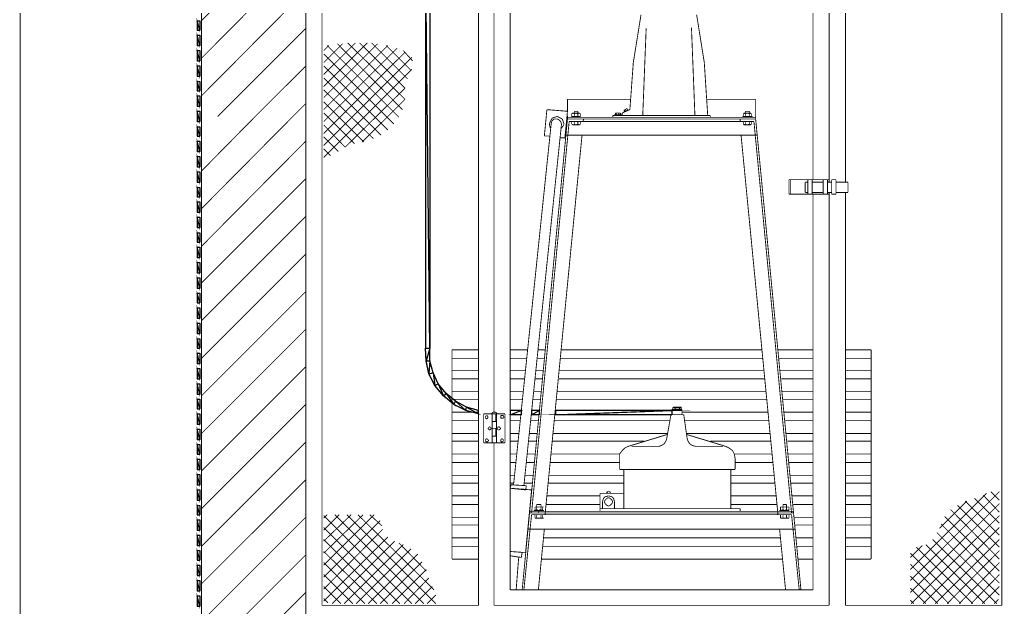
# Model space of a CAD drawing. Extents: x 0 to 210, y 0 to 297.
# Drawn here: x 55.2 to 103.93, y 163.39 to 192.53 of the extents above; entities that cross this region are included whole.
import ezdxf

# ---------------------------------------------------------------- set-up
doc = ezdxf.new("R2010")
doc.units = 0
doc.header["$MEASUREMENT"] = 0
for name, color, linetype in [('C00-00-00-BLACK', 7, 'Continuous'), ('C00-7E-FF', 150, 'Continuous'), ('C00-FF-00', 3, 'Continuous'), ('CFF-00-00', 1, 'Continuous')]:
    doc.layers.add(name, color=color, linetype=linetype)

msp = doc.modelspace()

# ---------------------------------------------------------------- linework, layer by layer
at = {"layer": 'C00-00-00-BLACK', "const_width": 0.0423}
for points in [[(69.3843, 273.783), (69.3843, 160.605)], [(64.2112, 159.586), (64.2112, 262.295)], [(70.1918, 163.486), (70.1918, 213.76)], [(77.9515, 163.486), (77.9515, 213.76)], [(96.1471, 184.47), (96.1471, 213.76)], [(103.907, 163.486), (103.907, 213.76)], [(95.3396, 184.47), (95.3396, 204.986)], [(79.5211, 164.251), (79.5211, 204.178)], [(94.5363, 184.597), (94.5363, 204.178)], [(64.2112, 192.479), (69.3843, 197.693)], [(64.2112, 190.616), (69.3843, 195.829)], [(78.7164, 173.066), (78.7164, 195.49)], [(64.2112, 188.751), (69.3843, 193.963)], [(85.6273, 190.402), (86.0104, 192.778)], [(89.148, 190.402), (88.7677, 192.778)], [(65.0159, 187.733), (69.3843, 192.098)], [(86.0958, 187.774), (86.2651, 192.098)], [(88.6837, 187.774), (88.5112, 192.14)], [(72.438, 191.378), (70.2758, 189.217)], [(71.8453, 191.378), (70.2758, 189.81)], [(72.9477, 191.336), (70.2758, 188.666)], [(71.2075, 191.336), (70.2758, 190.402)], [(73.4565, 191.251), (70.2758, 188.07)], [(70.5294, 191.251), (70.2758, 190.997)], [(73.9221, 191.124), (70.2758, 187.478)], [(70.4455, 191.251), (74.0061, 187.69)], [(70.9538, 191.336), (74.1786, 188.07)], [(71.4636, 191.378), (74.3052, 188.582)], [(72.0563, 191.378), (74.3052, 189.132)], [(72.6489, 191.378), (74.4319, 189.597)], [(73.3721, 191.251), (74.6016, 190.021)], [(74.3052, 190.913), (70.2758, 186.885)], [(70.2758, 190.828), (73.7528, 187.351)], [(74.6442, 190.658), (70.2758, 186.29)], [(74.2213, 190.997), (74.6869, 190.486)], [(66.8817, 187.733), (69.3843, 190.233)], [(70.2758, 190.233), (73.4565, 187.055)], [(74.6442, 190.063), (70.2758, 185.698)], [(85.4576, 188.07), (85.6273, 190.402)], [(89.3177, 187.774), (89.148, 190.402)], [(70.2758, 189.64), (73.1174, 186.801)], [(74.3052, 189.132), (71.337, 186.206)], [(70.2758, 189.048), (72.7371, 186.632)], [(74.3052, 188.582), (72.1829, 186.46)], [(85.5003, 188.582), (82.3627, 188.582)], [(82.3627, 187.986), (82.3627, 188.582)], [(89.2761, 188.582), (91.6947, 188.582)], [(91.6947, 187.69), (91.6947, 188.582)], [(68.749, 187.733), (69.3843, 188.367)], [(70.2758, 188.452), (72.2683, 186.46)], [(85.1613, 188.029), (85.2883, 188.113)], [(85.3309, 188.113), (85.2883, 188.113)], [(85.3309, 188.07), (85.3309, 188.113)], [(64.2112, 185.021), (66.8817, 187.733)], [(64.2112, 183.155), (68.749, 187.733)], [(70.2758, 187.903), (71.8026, 186.376)], [(82.3627, 187.606), (80.1165, 164.251)], [(81.3428, 188.07), (81.2161, 186.759)], [(82.3627, 187.986), (81.3428, 188.07)], [(81.6007, 187.647), (81.4737, 187.394)], [(81.854, 187.733), (81.6007, 187.647)], [(81.6846, 187.606), (81.6007, 187.521)], [(81.854, 187.606), (81.6846, 187.606)], [(82.1076, 187.606), (81.854, 187.733)], [(81.9383, 187.563), (81.854, 187.606)], [(82.193, 187.351), (82.1076, 187.606)], [(82.3627, 187.986), (82.2357, 186.674)], [(82.3627, 187.69), (82.3627, 187.774)], [(91.6947, 187.69), (82.3627, 187.69)], [(82.3627, 187.69), (82.3627, 187.606)], [(91.6947, 187.606), (82.3627, 187.606)], [(82.6163, 187.903), (82.5733, 187.86)], [(82.659, 187.903), (82.5733, 187.86)], [(82.5733, 187.86), (82.5733, 187.733)], [(82.5733, 187.733), (82.6163, 187.733)], [(82.5733, 187.733), (82.659, 187.733)], [(82.5733, 187.733), (82.5733, 187.69)], [(82.9991, 187.733), (82.5733, 187.733)], [(82.9578, 187.903), (82.6163, 187.903)], [(82.7003, 187.86), (82.659, 187.903)], [(82.659, 187.733), (82.7003, 187.733)], [(82.7003, 187.986), (82.7003, 187.903)], [(82.8724, 187.986), (82.7003, 187.986)], [(82.7885, 187.903), (82.7003, 187.86)], [(82.7003, 187.86), (82.7003, 187.733)], [(82.7003, 187.733), (82.7885, 187.733)], [(82.8724, 187.86), (82.7885, 187.903)], [(82.7885, 187.733), (82.8724, 187.733)], [(82.8724, 187.986), (82.8724, 187.903)], [(82.9578, 187.903), (82.8724, 187.86)], [(82.8724, 187.86), (82.8724, 187.733)], [(82.8724, 187.733), (82.9578, 187.733)], [(82.9991, 187.86), (82.9578, 187.903)], [(82.9991, 187.86), (82.9578, 187.903)], [(82.9991, 187.733), (82.9578, 187.733)], [(82.9578, 187.733), (82.9991, 187.733)], [(82.9991, 187.86), (82.9991, 187.733)], [(82.9991, 187.733), (82.9991, 187.69)], [(83.1688, 187.606), (83.1275, 187.478)], [(84.6116, 187.774), (89.4457, 187.774)], [(84.6116, 187.774), (84.6116, 187.69)], [(84.6956, 187.817), (84.6956, 187.774)], [(84.6956, 187.817), (85.0346, 187.817)], [(84.7383, 187.817), (84.7383, 187.903)], [(84.7383, 187.903), (84.781, 187.903)], [(84.781, 187.903), (84.7383, 187.903)], [(84.7383, 187.903), (84.9492, 187.903)], [(84.781, 187.817), (84.781, 187.903)], [(84.781, 187.903), (84.908, 187.903)], [(84.908, 187.903), (84.908, 187.817)], [(84.9919, 187.903), (84.908, 187.903)], [(84.9919, 187.903), (84.9492, 187.903)], [(84.9919, 187.817), (84.9919, 187.903)], [(85.0346, 187.817), (85.0346, 187.774)], [(85.0773, 187.903), (85.4576, 188.07)], [(85.0773, 187.774), (85.0773, 187.903)], [(85.2039, 187.944), (85.1613, 188.029)], [(85.2039, 187.986), (85.1613, 188.029)], [(85.1613, 188.029), (85.2039, 188.029)], [(85.2039, 188.029), (85.2039, 188.07)], [(85.2039, 187.986), (85.3309, 188.029)], [(85.2039, 188.029), (85.2039, 187.986)], [(85.2883, 188.029), (85.2883, 187.986)], [(85.2883, 187.986), (85.2883, 188.029)], [(85.3736, 188.029), (85.3309, 188.07)], [(89.4457, 187.774), (89.4457, 187.69)], [(90.9299, 187.606), (90.9299, 187.478)], [(91.525, 187.733), (91.0565, 187.733)], [(91.0565, 187.733), (91.0565, 187.69)], [(91.0992, 187.86), (91.0992, 187.903)], [(91.1408, 187.903), (91.0992, 187.86)], [(91.4396, 187.903), (91.0992, 187.903)], [(91.0992, 187.86), (91.0992, 187.733)], [(91.0992, 187.733), (91.1408, 187.733)], [(91.0992, 187.733), (91.1408, 187.733)], [(91.1835, 187.86), (91.1408, 187.903)], [(91.1408, 187.733), (91.1835, 187.733)], [(91.1835, 187.986), (91.1835, 187.903)], [(91.3956, 187.986), (91.1835, 187.986)], [(91.2675, 187.903), (91.1835, 187.86)], [(91.1835, 187.86), (91.1835, 187.733)], [(91.1835, 187.733), (91.2675, 187.733)], [(91.3956, 187.86), (91.2675, 187.903)], [(91.2675, 187.733), (91.3956, 187.733)], [(91.3956, 187.986), (91.3956, 187.903)], [(91.4396, 187.903), (91.3956, 187.86)], [(91.3956, 187.86), (91.3956, 187.733)], [(91.3956, 187.733), (91.4396, 187.733)], [(91.4823, 187.86), (91.4396, 187.903)], [(91.4823, 187.86), (91.4396, 187.903)], [(91.4823, 187.733), (91.4396, 187.733)], [(91.4396, 187.733), (91.4823, 187.733)], [(91.4823, 187.86), (91.4823, 187.733)], [(91.525, 187.733), (91.525, 187.69)], [(91.6947, 187.69), (91.6947, 187.606)], [(91.6947, 187.606), (93.9408, 164.251)], [(71.337, 186.206), (70.2758, 187.308)], [(81.558, 187.394), (79.6893, 169.463)], [(82.0663, 187.351), (80.2005, 169.42)], [(82.4466, 187.478), (80.5822, 168.063)], [(81.4737, 187.394), (81.4737, 187.308)], [(81.4737, 187.308), (81.5149, 187.14)], [(81.6007, 187.521), (81.558, 187.394)], [(82.0237, 187.478), (81.9383, 187.563)], [(82.0663, 187.351), (82.0237, 187.478)], [(82.0237, 187.097), (82.1503, 187.267)], [(82.1503, 187.267), (82.193, 187.351)], [(91.6093, 187.478), (82.4466, 187.478)], [(82.5733, 187.478), (82.9991, 187.478)], [(82.5733, 187.351), (82.5733, 187.478)], [(82.6163, 187.308), (82.5733, 187.351)], [(82.5733, 187.351), (82.659, 187.308)], [(82.6163, 187.308), (82.9578, 187.308)], [(82.659, 187.308), (82.7003, 187.351)], [(82.7003, 187.351), (82.7003, 187.478)], [(82.7003, 187.351), (82.7885, 187.308)], [(82.7885, 187.308), (82.8724, 187.351)], [(82.8724, 187.351), (82.8724, 187.478)], [(82.8724, 187.351), (82.9578, 187.308)], [(82.9991, 187.351), (82.9578, 187.308)], [(82.9578, 187.308), (82.9991, 187.351)], [(82.9991, 187.351), (82.9991, 187.478)], [(91.0992, 187.478), (91.4823, 187.478)], [(91.0992, 187.351), (91.0992, 187.478)], [(91.0992, 187.351), (91.1408, 187.308)], [(91.0992, 187.351), (91.0992, 187.308)], [(91.4396, 187.308), (91.0992, 187.308)], [(91.1408, 187.308), (91.1835, 187.351)], [(91.1835, 187.351), (91.1835, 187.478)], [(91.1835, 187.351), (91.2675, 187.308)], [(91.2675, 187.308), (91.3956, 187.351)], [(91.3956, 187.351), (91.3956, 187.478)], [(91.3956, 187.351), (91.4396, 187.308)], [(91.4396, 187.308), (91.4823, 187.351)], [(91.4823, 187.351), (91.4396, 187.308)], [(91.4823, 187.351), (91.4823, 187.478)], [(91.6093, 187.478), (93.4752, 168.063)], [(70.2758, 186.716), (70.9951, 185.994)], [(81.4737, 186.759), (81.2161, 186.759)], [(83.0848, 186.801), (81.2588, 168.063)], [(82.2357, 186.674), (81.981, 186.674)], [(91.7787, 186.801), (82.2773, 186.801)], [(90.9712, 186.801), (92.7943, 168.063)], [(64.2112, 181.289), (69.3843, 186.505)], [(70.2758, 186.121), (70.6148, 185.783)], [(64.2112, 179.468), (69.3843, 184.639)], [(95.3396, 184.597), (93.3482, 184.597)], [(93.3482, 184.597), (93.3482, 183.874)], [(93.4325, 184.597), (93.4325, 183.874)], [(94.1518, 184.47), (94.1518, 183.96)], [(94.2785, 184.47), (94.1518, 184.47)], [(94.2785, 184.597), (94.2785, 183.874)], [(94.4933, 184.597), (94.4933, 183.874)], [(95.0433, 184.47), (94.4933, 184.47)], [(95.0433, 183.874), (95.0433, 184.597)], [(95.0433, 184.597), (95.2556, 184.597)], [(95.2556, 184.597), (95.2556, 183.874)], [(95.4663, 184.47), (95.2556, 184.47)], [(95.6786, 184.597), (95.4663, 184.597)], [(95.4663, 184.597), (95.4663, 183.874)], [(95.6786, 184.597), (95.6786, 183.874)], [(96.2738, 184.47), (95.6786, 184.47)], [(96.2738, 184.47), (96.2738, 183.96)], [(95.3396, 183.874), (93.3482, 183.874)], [(94.2785, 183.96), (94.1518, 183.96)], [(95.0433, 183.96), (94.4933, 183.96)], [(94.5363, 164.251), (94.5363, 183.874)], [(95.2556, 183.874), (95.0433, 183.874)], [(95.4663, 183.96), (95.2556, 183.96)], [(95.3396, 163.486), (95.3396, 183.96)], [(95.6786, 183.874), (95.4663, 183.874)], [(96.2738, 183.96), (95.6786, 183.96)], [(96.1471, 163.486), (96.1471, 183.96)], [(64.2112, 177.602), (69.3843, 182.775)], [(64.2112, 175.736), (69.3843, 180.909)], [(64.2112, 173.871), (69.3843, 179.043)], [(64.2112, 172.005), (69.3843, 177.178)], [(77.9515, 176.16), (76.6367, 176.16)], [(76.6367, 176.16), (76.6367, 165.775)], [(80.3698, 176.16), (79.5211, 176.16)], [(81.2588, 176.16), (80.8785, 176.16)], [(92.0323, 176.16), (82.0663, 176.16)], [(94.5363, 176.16), (92.7943, 176.16)], [(97.4189, 176.16), (96.1471, 176.16)], [(97.4189, 165.775), (97.4189, 176.16)], [(64.2112, 170.141), (69.3843, 175.313)], [(64.2112, 168.278), (69.3843, 173.448)], [(78.2052, 172.982), (78.2052, 171.54)], [(78.2052, 172.982), (79.266, 172.982)], [(78.6737, 173.066), (78.5894, 172.982)], [(78.5894, 172.982), (78.8857, 172.982)], [(78.631, 172.982), (78.631, 171.54)], [(78.8003, 173.066), (78.6737, 173.066)], [(78.8857, 172.982), (78.8003, 173.066)], [(78.8003, 172.982), (78.8003, 172.601)], [(78.843, 172.982), (78.843, 171.54)], [(79.266, 172.982), (79.266, 171.54)], [(79.5211, 172.94), (79.5211, 173.152)], [(87.5372, 173.193), (88.0456, 173.193)], [(87.5372, 173.193), (87.5372, 172.94)], [(87.5372, 173.152), (88.0456, 173.152)], [(87.5372, 172.94), (87.5372, 173.152)], [(87.5799, 173.279), (87.6226, 173.32)], [(87.6639, 173.32), (87.5799, 173.279)], [(87.5799, 173.279), (87.5799, 173.193)], [(87.5799, 173.279), (88.0029, 173.279)], [(87.6226, 173.32), (88.0029, 173.32)], [(87.7066, 173.279), (87.6639, 173.32)], [(87.7919, 173.32), (87.7066, 173.279)], [(87.7066, 173.279), (87.7066, 173.193)], [(87.9189, 173.279), (87.7919, 173.32)], [(87.9602, 173.32), (87.9189, 173.279)], [(87.9189, 173.279), (87.9189, 173.193)], [(88.0029, 173.279), (87.9602, 173.32)], [(88.0029, 173.32), (88.0029, 173.279)], [(88.0029, 173.279), (88.0029, 173.193)], [(88.0456, 173.193), (88.0456, 172.94)], [(78.3745, 172.897), (78.2906, 172.855)], [(78.2906, 172.855), (78.2906, 172.813)], [(78.2906, 172.813), (78.2906, 172.77)], [(78.2906, 172.77), (78.3745, 172.727)], [(78.4172, 172.855), (78.3745, 172.897)], [(78.3745, 172.727), (78.4172, 172.77)], [(78.4172, 172.813), (78.4172, 172.855)], [(78.4172, 172.77), (78.4172, 172.813)], [(78.631, 172.601), (78.843, 172.601)], [(78.631, 172.601), (78.631, 172.26)], [(79.1393, 172.897), (79.0554, 172.897)], [(79.0554, 172.897), (79.0554, 172.813)], [(79.0554, 172.813), (79.0554, 172.77)], [(79.0554, 172.77), (79.1393, 172.77)], [(79.182, 172.897), (79.1393, 172.897)], [(79.1393, 172.77), (79.182, 172.77)], [(79.2247, 172.813), (79.182, 172.897)], [(79.182, 172.77), (79.2247, 172.813)], [(87.2836, 171.752), (87.4945, 172.94)], [(87.4945, 172.94), (88.1295, 172.94)], [(88.1295, 172.94), (88.2992, 171.752)], [(78.4599, 172.304), (78.4172, 172.26)], [(78.4172, 172.26), (78.4599, 172.218)], [(78.504, 172.347), (78.4599, 172.304)], [(78.4599, 172.218), (78.504, 172.175)], [(78.5467, 172.304), (78.504, 172.347)], [(78.504, 172.175), (78.5467, 172.218)], [(78.5894, 172.26), (78.5467, 172.304)], [(78.5467, 172.218), (78.5894, 172.26)], [(78.631, 172.26), (78.843, 172.26)], [(78.8003, 172.26), (78.8003, 171.879)], [(78.97, 172.347), (78.8857, 172.304)], [(78.8857, 172.304), (78.8857, 172.26)], [(78.8857, 172.26), (78.8857, 172.218)], [(78.8857, 172.218), (78.97, 172.175)], [(79.0127, 172.304), (78.97, 172.347)], [(78.97, 172.175), (79.0127, 172.218)], [(79.0554, 172.26), (79.0127, 172.304)], [(79.0127, 172.218), (79.0554, 172.26)], [(64.2112, 166.412), (69.3843, 171.582)], [(78.2052, 171.54), (79.266, 171.54)], [(78.3745, 171.752), (78.2906, 171.709)], [(78.2906, 171.709), (78.2906, 171.666)], [(78.2906, 171.666), (78.2906, 171.625)], [(78.2906, 171.625), (78.3745, 171.582)], [(78.4172, 171.709), (78.3745, 171.752)], [(78.3745, 171.582), (78.4172, 171.625)], [(78.4599, 171.666), (78.4172, 171.709)], [(78.4172, 171.625), (78.4599, 171.666)], [(78.631, 171.879), (78.843, 171.879)], [(78.631, 171.879), (78.631, 171.54)], [(78.7164, 163.486), (78.7164, 171.54)], [(79.0967, 171.752), (79.0554, 171.709)], [(79.0554, 171.709), (79.0554, 171.666)], [(79.0554, 171.666), (79.0554, 171.625)], [(79.0554, 171.625), (79.0967, 171.582)], [(79.182, 171.709), (79.0967, 171.752)], [(79.0967, 171.582), (79.182, 171.625)], [(79.182, 171.666), (79.182, 171.709)], [(79.182, 171.625), (79.182, 171.666)], [(85.3736, 171.37), (87.3263, 171.963)], [(87.1569, 171.498), (87.2409, 171.625)], [(87.2409, 171.625), (87.2836, 171.752)], [(88.2565, 171.963), (90.2092, 171.37)], [(88.2992, 171.752), (88.3419, 171.625)], [(88.3419, 171.625), (88.4259, 171.498)], [(85.0773, 171.159), (84.9492, 170.99)], [(85.2039, 171.286), (85.0773, 171.159)], [(85.3736, 171.37), (85.2039, 171.286)], [(85.543, 171.37), (86.899, 171.37)], [(86.899, 171.37), (87.0271, 171.413)], [(87.0271, 171.413), (87.1569, 171.498)], [(88.4259, 171.498), (88.5553, 171.413)], [(88.5553, 171.413), (88.725, 171.37)], [(88.725, 171.37), (90.0825, 171.37)], [(90.3785, 171.286), (90.2092, 171.37)], [(90.5482, 171.159), (90.3785, 171.286)], [(90.6336, 170.99), (90.5482, 171.159)], [(84.9492, 170.99), (84.9492, 170.778)], [(84.9492, 170.778), (84.9492, 170.225)], [(90.6748, 170.778), (90.6336, 170.99)], [(90.6748, 170.778), (90.6748, 170.225)], [(84.9492, 170.225), (90.6748, 170.225)], [(85.1613, 170.225), (85.1613, 168.278)], [(90.4642, 170.225), (90.4642, 168.278)], [(64.2112, 164.548), (69.3843, 169.716)], [(79.5623, 169.463), (79.5211, 169.293)], [(80.5822, 169.209), (79.5211, 169.293)], [(79.5211, 169.293), (80.2845, 169.209)], [(80.3271, 169.42), (79.5623, 169.463)], [(80.1578, 169.251), (80.2005, 169.251)], [(80.2845, 169.209), (80.3271, 169.42)], [(80.5822, 169.209), (80.2845, 166.113)], [(84.3153, 169.124), (84.3153, 169.04)], [(84.3153, 169.124), (84.3153, 169.083)], [(84.4846, 169.124), (84.3153, 169.124)], [(84.3153, 169.083), (84.3566, 169.083)], [(84.3566, 169.083), (84.3566, 169.124)], [(84.4846, 169.124), (84.4846, 169.04)], [(99.369, 164.717), (103.78, 169.124)], [(103.78, 168.701), (103.357, 169.124)], [(85.1613, 169.04), (83.9735, 169.04)], [(83.9735, 168.278), (83.9735, 169.04)], [(84.1431, 168.786), (84.1005, 168.617)], [(84.1005, 168.617), (84.1005, 168.278)], [(84.2299, 168.87), (84.1431, 168.786)], [(84.2299, 168.701), (84.1858, 168.617)], [(84.1858, 168.617), (84.2299, 168.531)], [(84.3993, 168.913), (84.2299, 168.87)], [(84.3153, 168.786), (84.2299, 168.701)], [(84.3993, 168.827), (84.3153, 168.786)], [(84.569, 168.87), (84.3993, 168.913)], [(84.4846, 168.786), (84.3993, 168.827)], [(84.569, 168.701), (84.4846, 168.786)], [(84.6529, 168.786), (84.569, 168.87)], [(84.6116, 168.617), (84.569, 168.701)], [(84.569, 168.531), (84.6116, 168.617)], [(84.6956, 168.617), (84.6529, 168.786)], [(84.6956, 168.617), (84.6956, 168.278)], [(99.369, 165.267), (103.145, 169.04)], [(100.812, 167.301), (102.169, 168.658)], [(103.78, 166.963), (102.084, 168.658)], [(103.78, 167.556), (102.549, 168.786)], [(103.78, 168.106), (102.975, 168.954)], [(80.4968, 168.063), (80.4968, 168.148)], [(81.3015, 168.148), (80.4968, 168.148)], [(80.7089, 168.191), (80.7089, 168.148)], [(81.1749, 168.191), (80.7089, 168.191)], [(80.7501, 168.362), (80.7932, 168.362)], [(80.7932, 168.362), (80.7501, 168.362)], [(80.7501, 168.362), (80.7501, 168.235)], [(81.1318, 168.362), (80.7501, 168.362)], [(80.7501, 168.191), (80.7501, 168.235)], [(80.7501, 168.235), (80.7932, 168.191)], [(80.8359, 168.362), (80.7932, 168.362)], [(80.7932, 168.191), (80.8359, 168.235)], [(80.8359, 168.362), (80.8359, 168.49)], [(80.8359, 168.49), (81.0465, 168.49)], [(80.9198, 168.362), (80.8359, 168.362)], [(80.8359, 168.362), (80.8359, 168.235)], [(80.8359, 168.235), (80.9198, 168.191)], [(81.0465, 168.362), (80.9198, 168.362)], [(80.9198, 168.191), (81.0465, 168.235)], [(80.9198, 168.063), (80.9198, 168.148)], [(81.0465, 168.49), (81.0465, 168.362)], [(81.0891, 168.362), (81.0465, 168.362)], [(81.0465, 168.362), (81.0465, 168.235)], [(81.0465, 168.235), (81.0891, 168.191)], [(81.1318, 168.362), (81.0891, 168.362)], [(81.0891, 168.191), (81.1318, 168.235)], [(81.1318, 168.362), (81.1749, 168.362)], [(81.1318, 168.362), (81.1318, 168.235)], [(81.1318, 168.235), (81.1318, 168.191)], [(81.1749, 168.191), (81.1749, 168.148)], [(92.7943, 168.148), (81.3015, 168.148)], [(83.9735, 168.278), (83.9735, 168.148)], [(83.9735, 168.278), (90.9299, 168.278)], [(84.2299, 168.531), (84.3153, 168.447)], [(84.3153, 168.447), (84.3993, 168.404)], [(84.3993, 168.404), (84.4846, 168.447)], [(84.4846, 168.447), (84.569, 168.531)], [(90.9299, 168.278), (90.9299, 168.148)], [(93.5591, 168.148), (92.7943, 168.148)], [(92.8825, 168.191), (92.8825, 168.148)], [(93.3482, 168.191), (92.8825, 168.191)], [(92.9238, 168.362), (92.9238, 168.235)], [(92.9665, 168.362), (92.9238, 168.362)], [(92.9238, 168.362), (92.9665, 168.362)], [(92.9238, 168.235), (92.9665, 168.191)], [(92.9665, 168.191), (92.9238, 168.235)], [(93.3055, 168.362), (92.9665, 168.362)], [(93.0508, 168.362), (92.9665, 168.362)], [(92.9665, 168.191), (93.0508, 168.235)], [(93.2201, 168.49), (93.0508, 168.49)], [(93.0508, 168.49), (93.0508, 168.362)], [(93.0508, 168.362), (93.0508, 168.235)], [(93.1362, 168.362), (93.0508, 168.362)], [(93.0508, 168.235), (93.1362, 168.191)], [(93.2201, 168.362), (93.1362, 168.362)], [(93.1362, 168.191), (93.2201, 168.235)], [(93.2201, 168.49), (93.2201, 168.362)], [(93.2201, 168.362), (93.2201, 168.235)], [(93.2628, 168.362), (93.2201, 168.362)], [(93.2201, 168.235), (93.2628, 168.191)], [(93.3482, 168.362), (93.2628, 168.362)], [(93.2628, 168.191), (93.3482, 168.235)], [(93.3482, 168.362), (93.3055, 168.362)], [(93.3482, 168.235), (93.3055, 168.191)], [(93.3482, 168.362), (93.3482, 168.235)], [(93.3482, 168.191), (93.3482, 168.148)], [(93.5591, 168.063), (93.5591, 168.148)], [(99.369, 164.122), (103.78, 168.531)], [(103.78, 165.775), (101.362, 168.235)], [(103.78, 166.371), (101.703, 168.447)], [(64.2112, 162.682), (69.3843, 167.852)], [(70.2758, 165.479), (72.7784, 167.979)], [(70.2758, 167.217), (71.0378, 167.979)], [(70.2758, 166.667), (71.6333, 167.979)], [(70.2758, 166.072), (72.2256, 167.979)], [(70.2758, 167.809), (70.4455, 167.979)], [(70.2758, 167.936), (74.6442, 163.57)], [(70.2758, 164.885), (73.0747, 167.682)], [(70.8258, 167.979), (75.2369, 163.57)], [(71.4209, 167.979), (75.8321, 163.57)], [(71.9723, 167.979), (75.7481, 164.251)], [(72.5646, 167.979), (73.1601, 167.429)], [(80.5822, 167.979), (80.2005, 164.251)], [(81.2588, 168.063), (80.4968, 168.063)], [(93.4752, 167.979), (80.5822, 167.979)], [(80.7501, 167.809), (80.7501, 167.979)], [(80.7501, 167.979), (81.1318, 167.979)], [(80.7501, 167.809), (81.1318, 167.809)], [(80.7501, 167.809), (80.7932, 167.809)], [(80.7501, 167.809), (80.7932, 167.809)], [(80.7932, 167.809), (80.8359, 167.809)], [(80.8359, 167.809), (80.8359, 167.979)], [(80.8359, 167.809), (80.9198, 167.809)], [(80.9198, 167.809), (81.0465, 167.809)], [(81.0465, 167.809), (81.0465, 167.979)], [(81.0465, 167.809), (81.0891, 167.809)], [(81.0891, 167.809), (81.1318, 167.809)], [(81.1318, 167.809), (81.1318, 167.979)], [(81.1318, 167.809), (81.1749, 167.809)], [(92.7943, 168.063), (81.2588, 168.063)], [(81.2588, 168.063), (81.2588, 167.979)], [(92.7943, 168.063), (92.7943, 167.979)], [(93.5591, 168.063), (92.7943, 168.063)], [(92.9238, 167.809), (92.9238, 167.979)], [(92.9238, 167.979), (93.3482, 167.979)], [(92.9238, 167.809), (92.9665, 167.809)], [(92.9238, 167.809), (92.9665, 167.809)], [(92.9665, 167.809), (93.3055, 167.809)], [(92.9665, 167.809), (93.0508, 167.809)], [(93.0508, 167.809), (93.0508, 167.979)], [(93.0508, 167.809), (93.1362, 167.809)], [(93.1362, 167.809), (93.2201, 167.809)], [(93.2201, 167.809), (93.2201, 167.979)], [(93.2201, 167.809), (93.2628, 167.809)], [(93.2628, 167.809), (93.3482, 167.809)], [(93.3482, 167.809), (93.3055, 167.809)], [(93.3482, 167.809), (93.3482, 167.979)], [(93.4752, 167.979), (93.8555, 164.251)], [(99.4117, 163.57), (103.78, 167.936)], [(103.78, 165.183), (101.065, 167.895)], [(70.2758, 167.343), (74.0488, 163.57)], [(70.2758, 164.292), (73.2028, 167.259)], [(93.6445, 167.259), (80.4125, 167.259)], [(81.2161, 167.259), (80.9198, 164.251)], [(92.8825, 167.259), (93.1788, 164.251)], [(100.004, 163.57), (103.78, 167.343)], [(103.78, 164.589), (100.896, 167.513)], [(70.2758, 163.697), (73.4565, 166.878)], [(70.2758, 166.751), (73.4565, 163.57)], [(70.6988, 163.57), (73.7955, 166.667)], [(103.653, 163.57), (100.473, 166.751)], [(100.6, 163.57), (103.78, 166.751)], [(103.78, 163.993), (100.685, 167.09)], [(70.2758, 166.156), (72.9065, 163.57)], [(71.2943, 163.57), (74.2213, 166.497)], [(71.8866, 163.57), (74.6016, 166.285)], [(74.0061, 166.581), (75.3636, 165.183)], [(80.1165, 166.113), (79.5211, 166.156)], [(99.369, 165.859), (99.9628, 166.455)], [(102.465, 163.57), (99.6654, 166.371)], [(103.061, 163.57), (100.134, 166.497)], [(101.192, 163.57), (103.78, 166.201)], [(64.2112, 160.817), (69.3843, 165.986)], [(72.4793, 163.57), (74.9406, 166.029)], [(77.9515, 165.775), (76.6367, 165.775)], [(79.5211, 165.943), (80.0735, 165.859)], [(79.9469, 165.902), (79.8174, 164.251)], [(80.0735, 165.859), (80.1165, 166.113)], [(80.2845, 166.113), (80.1165, 166.113)], [(93.0092, 165.775), (81.0465, 165.775)], [(94.5363, 165.775), (93.8128, 165.775)], [(97.4189, 165.775), (96.1471, 165.775)], [(101.873, 163.57), (99.369, 166.072)], [(70.2758, 165.606), (72.3113, 163.57)], [(73.0747, 163.57), (75.1526, 165.647)], [(73.6685, 163.57), (75.3636, 165.267)], [(101.278, 163.57), (99.369, 165.52)], [(101.787, 163.57), (103.78, 165.606)], [(70.2758, 165.013), (71.7187, 163.57)], [(74.264, 163.57), (75.4902, 164.844)], [(100.726, 163.57), (99.369, 164.928)], [(102.38, 163.57), (103.78, 165.013)], [(70.2758, 164.421), (71.1232, 163.57)], [(74.8136, 163.57), (75.6627, 164.421)], [(94.5363, 164.251), (79.5211, 164.251)], [(100.134, 163.57), (99.369, 164.335)], [(102.931, 163.57), (103.78, 164.421)], [(65.8647, 160.605), (69.3843, 164.122)], [(70.2758, 163.825), (70.4882, 163.613)], [(75.4063, 163.57), (75.8321, 163.993)], [(99.5384, 163.57), (99.369, 163.74)], [(103.527, 163.57), (103.737, 163.783)], [(77.9515, 163.486), (70.1918, 163.486)], [(95.3396, 163.486), (78.7164, 163.486)], [(103.907, 163.486), (96.1471, 163.486)]]:
    msp.add_lwpolyline(points, dxfattribs=at)
at = {"layer": 'C00-7E-FF', "const_width": 0.0423}
msp.add_lwpolyline([(55.2178, 161.113), (55.2178, 205.748)], dxfattribs=at)
at = {"layer": 'C00-FF-00', "const_width": 0.0423}
for points in [[(64.1244, 192.013), (63.9974, 192.479), (64.1244, 192.479), (64.1244, 192.013)], [(63.9974, 192.013), (64.1244, 192.013), (63.9974, 192.479), (63.9974, 192.013)], [(64.1244, 191.251), (63.9974, 191.759), (64.1244, 191.759), (64.1244, 191.251)], [(63.9974, 191.251), (64.1244, 191.251), (63.9974, 191.759), (63.9974, 191.251)], [(63.9974, 190.486), (64.1244, 190.486), (63.9974, 190.995), (63.9974, 190.486)], [(64.1244, 190.486), (63.9974, 190.995), (64.1244, 190.995), (64.1244, 190.486)], [(64.1244, 189.724), (63.9974, 190.233), (64.1244, 190.233), (64.1244, 189.724)], [(63.9974, 189.724), (64.1244, 189.724), (63.9974, 190.233), (63.9974, 189.724)], [(63.9974, 189.005), (64.1244, 189.005), (63.9974, 189.471), (63.9974, 189.005)], [(64.1244, 189.005), (63.9974, 189.471), (64.1244, 189.471), (64.1244, 189.005)], [(64.1244, 188.24), (63.9974, 188.748), (64.1244, 188.748), (64.1244, 188.24)], [(63.9974, 188.24), (64.1244, 188.24), (63.9974, 188.748), (63.9974, 188.24)], [(63.9974, 187.478), (64.1244, 187.478), (63.9974, 187.986), (63.9974, 187.478)], [(64.1244, 187.478), (63.9974, 187.986), (64.1244, 187.986), (64.1244, 187.478)], [(64.1244, 186.759), (63.9974, 187.224), (64.1244, 187.224), (64.1244, 186.759)], [(63.9974, 186.759), (64.1244, 186.759), (63.9974, 187.224), (63.9974, 186.759)], [(63.9974, 185.994), (64.1244, 185.994), (63.9974, 186.502), (63.9974, 185.994)], [(64.1244, 185.994), (63.9974, 186.502), (64.1244, 186.502), (64.1244, 185.994)], [(64.1244, 185.232), (63.9974, 185.74), (64.1244, 185.74), (64.1244, 185.232)], [(63.9974, 185.232), (64.1244, 185.232), (63.9974, 185.74), (63.9974, 185.232)], [(64.1244, 184.47), (63.9974, 184.978), (64.1244, 184.978), (64.1244, 184.47)], [(63.9974, 184.47), (64.1244, 184.47), (63.9974, 184.978), (63.9974, 184.47)], [(64.1244, 183.747), (63.9974, 184.213), (64.1244, 184.213), (64.1244, 183.747)], [(63.9974, 183.747), (64.1244, 183.747), (63.9974, 184.213), (63.9974, 183.747)], [(64.1244, 182.985), (63.9974, 183.494), (64.1244, 183.494), (64.1244, 182.985)], [(63.9974, 182.985), (64.1244, 182.985), (63.9974, 183.494), (63.9974, 182.985)], [(64.1244, 182.221), (63.9974, 182.729), (64.1244, 182.729), (64.1244, 182.221)], [(63.9974, 182.221), (64.1244, 182.221), (63.9974, 182.729), (63.9974, 182.221)], [(64.1244, 181.501), (63.9974, 181.967), (64.1244, 181.967), (64.1244, 181.501)], [(63.9974, 181.501), (64.1244, 181.501), (63.9974, 181.967), (63.9974, 181.501)], [(63.9974, 180.739), (64.1244, 180.739), (63.9974, 181.248), (63.9974, 180.739)], [(64.1244, 180.739), (63.9974, 181.248), (64.1244, 181.248), (64.1244, 180.739)], [(64.1244, 179.975), (63.9974, 180.483), (64.1244, 180.483), (64.1244, 179.975)], [(63.9974, 179.975), (64.1244, 179.975), (63.9974, 180.483), (63.9974, 179.975)], [(63.9974, 179.213), (64.1244, 179.213), (63.9974, 179.721), (63.9974, 179.213)], [(64.1244, 179.213), (63.9974, 179.721), (64.1244, 179.721), (64.1244, 179.213)], [(64.1244, 178.493), (63.9974, 178.959), (64.1244, 178.959), (64.1244, 178.493)], [(63.9974, 178.493), (64.1244, 178.493), (63.9974, 178.959), (63.9974, 178.493)], [(63.9974, 177.728), (64.1244, 177.728), (63.9974, 178.237), (63.9974, 177.728)], [(64.1244, 177.728), (63.9974, 178.237), (64.1244, 178.237), (64.1244, 177.728)], [(64.1244, 176.966), (63.9974, 177.475), (64.1244, 177.475), (64.1244, 176.966)], [(63.9974, 176.966), (64.1244, 176.966), (63.9974, 177.475), (63.9974, 176.966)], [(64.1244, 176.244), (63.9974, 176.71), (64.1244, 176.71), (64.1244, 176.244)], [(63.9974, 176.244), (64.1244, 176.244), (63.9974, 176.71), (63.9974, 176.244)], [(64.1244, 175.482), (63.9974, 175.991), (64.1244, 175.991), (64.1244, 175.482)], [(63.9974, 175.482), (64.1244, 175.482), (63.9974, 175.991), (63.9974, 175.482)], [(64.1244, 174.72), (63.9974, 175.229), (64.1244, 175.229), (64.1244, 174.72)], [(63.9974, 174.72), (64.1244, 174.72), (63.9974, 175.229), (63.9974, 174.72)], [(64.1244, 173.955), (63.9974, 174.464), (64.1244, 174.464), (64.1244, 173.955)], [(63.9974, 173.955), (64.1244, 173.955), (63.9974, 174.464), (63.9974, 173.955)], [(64.1244, 173.236), (63.9974, 173.702), (64.1244, 173.702), (64.1244, 173.236)], [(63.9974, 173.236), (64.1244, 173.236), (63.9974, 173.702), (63.9974, 173.236)], [(64.1244, 172.474), (63.9974, 172.982), (64.1244, 172.982), (64.1244, 172.474)], [(63.9974, 172.474), (64.1244, 172.474), (63.9974, 172.982), (63.9974, 172.474)], [(64.1244, 171.709), (63.9974, 172.218), (64.1244, 172.218), (64.1244, 171.709)], [(63.9974, 171.709), (64.1244, 171.709), (63.9974, 172.218), (63.9974, 171.709)], [(63.9974, 170.99), (64.1244, 170.99), (63.9974, 171.456), (63.9974, 170.99)], [(64.1244, 170.99), (63.9974, 171.456), (64.1244, 171.456), (64.1244, 170.99)], [(64.1244, 170.225), (63.9974, 170.734), (64.1244, 170.734), (64.1244, 170.225)], [(63.9974, 170.225), (64.1244, 170.225), (63.9974, 170.734), (63.9974, 170.225)], [(63.9974, 169.463), (64.1244, 169.463), (63.9974, 169.972), (63.9974, 169.463)], [(64.1244, 169.463), (63.9974, 169.972), (64.1244, 169.972), (64.1244, 169.463)], [(64.1244, 168.701), (63.9974, 169.209), (64.1244, 169.209), (64.1244, 168.701)], [(63.9974, 168.701), (64.1244, 168.701), (63.9974, 169.209), (63.9974, 168.701)], [(64.1244, 167.979), (63.9974, 168.444), (64.1244, 168.444), (64.1244, 167.979)], [(63.9974, 167.979), (64.1244, 167.979), (63.9974, 168.444), (63.9974, 167.979)], [(64.1244, 167.217), (63.9974, 167.725), (64.1244, 167.725), (64.1244, 167.217)], [(63.9974, 167.217), (64.1244, 167.217), (63.9974, 167.725), (63.9974, 167.217)], [(64.1244, 166.455), (63.9974, 166.963), (64.1244, 166.963), (64.1244, 166.455)], [(63.9974, 166.455), (64.1244, 166.455), (63.9974, 166.963), (63.9974, 166.455)], [(64.1244, 165.733), (63.9974, 166.198), (64.1244, 166.198), (64.1244, 165.733)], [(63.9974, 165.733), (64.1244, 165.733), (63.9974, 166.198), (63.9974, 165.733)], [(64.1244, 164.971), (63.9974, 165.479), (64.1244, 165.479), (64.1244, 164.971)], [(63.9974, 164.971), (64.1244, 164.971), (63.9974, 165.479), (63.9974, 164.971)], [(64.1244, 164.209), (63.9974, 164.717), (64.1244, 164.717), (64.1244, 164.209)], [(63.9974, 164.209), (64.1244, 164.209), (63.9974, 164.717), (63.9974, 164.209)], [(64.1244, 163.444), (63.9974, 163.952), (64.1244, 163.952), (64.1244, 163.444)], [(63.9974, 163.444), (64.1244, 163.444), (63.9974, 163.952), (63.9974, 163.444)]]:
    msp.add_lwpolyline(points, close=True, dxfattribs=at)
at = {"layer": 'C00-FF-00'}
for points in [[(63.9974, 192.013), (64.1244, 192.013), (63.9974, 192.479), (63.9974, 192.013)], [(64.1244, 192.013), (63.9974, 192.479), (64.1244, 192.479), (64.1244, 192.013)], [(63.9974, 191.251), (64.1244, 191.251), (63.9974, 191.759), (63.9974, 191.251)], [(64.1244, 191.251), (63.9974, 191.759), (64.1244, 191.759), (64.1244, 191.251)], [(63.9974, 190.486), (64.1244, 190.486), (63.9974, 190.995), (63.9974, 190.486)], [(64.1244, 190.486), (63.9974, 190.995), (64.1244, 190.995), (64.1244, 190.486)], [(63.9974, 189.724), (64.1244, 189.724), (63.9974, 190.233), (63.9974, 189.724)], [(64.1244, 189.724), (63.9974, 190.233), (64.1244, 190.233), (64.1244, 189.724)], [(63.9974, 189.005), (64.1244, 189.005), (63.9974, 189.471), (63.9974, 189.005)], [(64.1244, 189.005), (63.9974, 189.471), (64.1244, 189.471), (64.1244, 189.005)], [(63.9974, 188.24), (64.1244, 188.24), (63.9974, 188.748), (63.9974, 188.24)], [(64.1244, 188.24), (63.9974, 188.748), (64.1244, 188.748), (64.1244, 188.24)], [(63.9974, 187.478), (64.1244, 187.478), (63.9974, 187.986), (63.9974, 187.478)], [(64.1244, 187.478), (63.9974, 187.986), (64.1244, 187.986), (64.1244, 187.478)], [(63.9974, 186.759), (64.1244, 186.759), (63.9974, 187.224), (63.9974, 186.759)], [(64.1244, 186.759), (63.9974, 187.224), (64.1244, 187.224), (64.1244, 186.759)], [(63.9974, 185.994), (64.1244, 185.994), (63.9974, 186.502), (63.9974, 185.994)], [(64.1244, 185.994), (63.9974, 186.502), (64.1244, 186.502), (64.1244, 185.994)], [(63.9974, 185.232), (64.1244, 185.232), (63.9974, 185.74), (63.9974, 185.232)], [(64.1244, 185.232), (63.9974, 185.74), (64.1244, 185.74), (64.1244, 185.232)], [(63.9974, 184.47), (64.1244, 184.47), (63.9974, 184.978), (63.9974, 184.47)], [(64.1244, 184.47), (63.9974, 184.978), (64.1244, 184.978), (64.1244, 184.47)], [(63.9974, 183.747), (64.1244, 183.747), (63.9974, 184.213), (63.9974, 183.747)], [(64.1244, 183.747), (63.9974, 184.213), (64.1244, 184.213), (64.1244, 183.747)], [(63.9974, 182.985), (64.1244, 182.985), (63.9974, 183.494), (63.9974, 182.985)], [(64.1244, 182.985), (63.9974, 183.494), (64.1244, 183.494), (64.1244, 182.985)], [(63.9974, 182.221), (64.1244, 182.221), (63.9974, 182.729), (63.9974, 182.221)], [(64.1244, 182.221), (63.9974, 182.729), (64.1244, 182.729), (64.1244, 182.221)], [(63.9974, 181.501), (64.1244, 181.501), (63.9974, 181.967), (63.9974, 181.501)], [(64.1244, 181.501), (63.9974, 181.967), (64.1244, 181.967), (64.1244, 181.501)], [(63.9974, 180.739), (64.1244, 180.739), (63.9974, 181.248), (63.9974, 180.739)], [(64.1244, 180.739), (63.9974, 181.248), (64.1244, 181.248), (64.1244, 180.739)], [(63.9974, 179.975), (64.1244, 179.975), (63.9974, 180.483), (63.9974, 179.975)], [(64.1244, 179.975), (63.9974, 180.483), (64.1244, 180.483), (64.1244, 179.975)], [(63.9974, 179.213), (64.1244, 179.213), (63.9974, 179.721), (63.9974, 179.213)], [(64.1244, 179.213), (63.9974, 179.721), (64.1244, 179.721), (64.1244, 179.213)], [(63.9974, 178.493), (64.1244, 178.493), (63.9974, 178.959), (63.9974, 178.493)], [(64.1244, 178.493), (63.9974, 178.959), (64.1244, 178.959), (64.1244, 178.493)], [(63.9974, 177.728), (64.1244, 177.728), (63.9974, 178.237), (63.9974, 177.728)], [(64.1244, 177.728), (63.9974, 178.237), (64.1244, 178.237), (64.1244, 177.728)], [(63.9974, 176.966), (64.1244, 176.966), (63.9974, 177.475), (63.9974, 176.966)], [(64.1244, 176.966), (63.9974, 177.475), (64.1244, 177.475), (64.1244, 176.966)], [(63.9974, 176.244), (64.1244, 176.244), (63.9974, 176.71), (63.9974, 176.244)], [(64.1244, 176.244), (63.9974, 176.71), (64.1244, 176.71), (64.1244, 176.244)], [(63.9974, 175.482), (64.1244, 175.482), (63.9974, 175.991), (63.9974, 175.482)], [(64.1244, 175.482), (63.9974, 175.991), (64.1244, 175.991), (64.1244, 175.482)], [(63.9974, 174.72), (64.1244, 174.72), (63.9974, 175.229), (63.9974, 174.72)], [(64.1244, 174.72), (63.9974, 175.229), (64.1244, 175.229), (64.1244, 174.72)], [(63.9974, 173.955), (64.1244, 173.955), (63.9974, 174.464), (63.9974, 173.955)], [(64.1244, 173.955), (63.9974, 174.464), (64.1244, 174.464), (64.1244, 173.955)], [(63.9974, 173.236), (64.1244, 173.236), (63.9974, 173.702), (63.9974, 173.236)], [(64.1244, 173.236), (63.9974, 173.702), (64.1244, 173.702), (64.1244, 173.236)], [(63.9974, 172.474), (64.1244, 172.474), (63.9974, 172.982), (63.9974, 172.474)], [(64.1244, 172.474), (63.9974, 172.982), (64.1244, 172.982), (64.1244, 172.474)], [(63.9974, 171.709), (64.1244, 171.709), (63.9974, 172.218), (63.9974, 171.709)], [(64.1244, 171.709), (63.9974, 172.218), (64.1244, 172.218), (64.1244, 171.709)], [(63.9974, 170.99), (64.1244, 170.99), (63.9974, 171.456), (63.9974, 170.99)], [(64.1244, 170.99), (63.9974, 171.456), (64.1244, 171.456), (64.1244, 170.99)], [(63.9974, 170.225), (64.1244, 170.225), (63.9974, 170.734), (63.9974, 170.225)], [(64.1244, 170.225), (63.9974, 170.734), (64.1244, 170.734), (64.1244, 170.225)], [(63.9974, 169.463), (64.1244, 169.463), (63.9974, 169.972), (63.9974, 169.463)], [(64.1244, 169.463), (63.9974, 169.972), (64.1244, 169.972), (64.1244, 169.463)], [(63.9974, 168.701), (64.1244, 168.701), (63.9974, 169.209), (63.9974, 168.701)], [(64.1244, 168.701), (63.9974, 169.209), (64.1244, 169.209), (64.1244, 168.701)], [(63.9974, 167.979), (64.1244, 167.979), (63.9974, 168.444), (63.9974, 167.979)], [(64.1244, 167.979), (63.9974, 168.444), (64.1244, 168.444), (64.1244, 167.979)], [(63.9974, 167.217), (64.1244, 167.217), (63.9974, 167.725), (63.9974, 167.217)], [(64.1244, 167.217), (63.9974, 167.725), (64.1244, 167.725), (64.1244, 167.217)], [(63.9974, 166.455), (64.1244, 166.455), (63.9974, 166.963), (63.9974, 166.455)], [(64.1244, 166.455), (63.9974, 166.963), (64.1244, 166.963), (64.1244, 166.455)], [(63.9974, 165.733), (64.1244, 165.733), (63.9974, 166.198), (63.9974, 165.733)], [(64.1244, 165.733), (63.9974, 166.198), (64.1244, 166.198), (64.1244, 165.733)], [(63.9974, 164.971), (64.1244, 164.971), (63.9974, 165.479), (63.9974, 164.971)], [(64.1244, 164.971), (63.9974, 165.479), (64.1244, 165.479), (64.1244, 164.971)], [(63.9974, 164.209), (64.1244, 164.209), (63.9974, 164.717), (63.9974, 164.209)], [(64.1244, 164.209), (63.9974, 164.717), (64.1244, 164.717), (64.1244, 164.209)], [(63.9974, 163.444), (64.1244, 163.444), (63.9974, 163.952), (63.9974, 163.444)], [(64.1244, 163.444), (63.9974, 163.952), (64.1244, 163.952), (64.1244, 163.444)]]:
    msp.add_lwpolyline(points, close=True, dxfattribs=at)
at = {"layer": 'C00-FF-00', "const_width": 0.0423}
for points in [[(77.9515, 175.736), (76.6367, 175.736)], [(80.3271, 175.736), (79.5211, 175.736)], [(81.2161, 175.736), (80.8359, 175.736)], [(92.0323, 175.736), (82.0237, 175.736)], [(94.5363, 175.736), (92.837, 175.736)], [(97.4189, 175.736), (96.1471, 175.736)], [(77.9515, 175.143), (76.6367, 175.143)], [(80.2845, 175.143), (79.5211, 175.143)], [(81.1749, 175.143), (80.7932, 175.143)], [(92.1177, 175.143), (81.9383, 175.143)], [(94.5363, 175.143), (92.9238, 175.143)], [(97.4189, 175.143), (96.1471, 175.143)], [(77.9515, 174.72), (76.6367, 174.72)], [(80.2432, 174.72), (79.5211, 174.72)], [(81.1318, 174.72), (80.7501, 174.72)], [(92.159, 174.72), (81.9383, 174.72)], [(94.5363, 174.72), (92.9665, 174.72)], [(97.4189, 174.72), (96.1471, 174.72)], [(77.9515, 174.082), (76.6367, 174.082)], [(80.1578, 174.082), (79.5211, 174.082)], [(81.0465, 174.082), (80.6662, 174.082)], [(92.2017, 174.082), (81.854, 174.082)], [(94.5363, 174.082), (93.0092, 174.082)], [(97.4189, 174.082), (96.1471, 174.082)], [(77.9515, 173.702), (76.6367, 173.702)], [(80.1165, 173.702), (79.5211, 173.702)], [(81.0052, 173.702), (80.6235, 173.702)], [(92.2443, 173.702), (81.8113, 173.702)], [(94.5363, 173.702), (93.0508, 173.702)], [(97.4189, 173.702), (96.1471, 173.702)], [(77.9515, 173.066), (76.6367, 173.066)], [(92.3286, 173.066), (88.0456, 173.066)], [(94.5363, 173.066), (93.0935, 173.066)], [(97.4189, 173.066), (96.1471, 173.066)], [(77.9515, 172.643), (76.6367, 172.643)], [(80.0308, 172.643), (79.5211, 172.643)], [(80.9198, 172.643), (80.5395, 172.643)], [(87.4529, 172.643), (81.7273, 172.643)], [(92.3713, 172.643), (88.1726, 172.643)], [(94.5363, 172.643), (93.1362, 172.643)], [(97.4189, 172.643), (96.1471, 172.643)], [(77.9515, 172.005), (76.6367, 172.005)], [(79.9469, 172.005), (79.5211, 172.005)], [(80.8785, 172.005), (80.4541, 172.005)], [(87.3263, 172.005), (81.6419, 172.005)], [(92.414, 172.005), (88.2565, 172.005)], [(94.5363, 172.005), (93.2201, 172.005)], [(97.4189, 172.005), (96.1471, 172.005)], [(77.9515, 171.625), (76.6367, 171.625)], [(79.9013, 171.625), (79.5211, 171.625)], [(80.8359, 171.625), (80.4125, 171.625)], [(86.1797, 171.625), (81.6007, 171.625)], [(92.4553, 171.625), (89.4457, 171.625)], [(94.5363, 171.625), (93.2628, 171.625)], [(97.4189, 171.625), (96.1471, 171.625)], [(76.6367, 170.99), (77.9515, 170.99)], [(77.9515, 170.567), (76.6367, 170.567)], [(79.5211, 170.99), (79.8174, 170.99)], [(79.7747, 170.567), (79.5211, 170.567)], [(80.7089, 170.567), (80.3271, 170.567)], [(80.3698, 170.99), (80.7501, 170.99)], [(84.9492, 170.567), (81.5149, 170.567)], [(81.558, 170.99), (84.9492, 170.99)], [(90.6336, 170.99), (92.498, 170.99)], [(92.5407, 170.567), (90.6748, 170.567)], [(93.3055, 170.99), (94.5363, 170.99)], [(94.5363, 170.567), (93.3482, 170.567)], [(96.1471, 170.99), (97.4189, 170.99)], [(97.4189, 170.567), (96.1471, 170.567)], [(77.9515, 169.929), (76.6367, 169.929)], [(79.732, 169.929), (79.5211, 169.929)], [(80.6662, 169.929), (80.2432, 169.929)], [(85.1613, 169.929), (81.4737, 169.929)], [(92.625, 169.929), (90.4642, 169.929)], [(94.5363, 169.929), (93.3898, 169.929)], [(97.4189, 169.929), (96.1471, 169.929)], [(77.9515, 169.548), (76.6367, 169.548)], [(79.6893, 169.548), (79.5211, 169.548)], [(80.6235, 169.548), (80.2005, 169.548)], [(85.1613, 169.548), (81.431, 169.548)], [(92.6677, 169.548), (90.4642, 169.548)], [(94.5363, 169.548), (93.4325, 169.548)], [(97.4189, 169.548), (96.1471, 169.548)], [(77.9515, 168.913), (76.6367, 168.913)], [(83.9735, 168.913), (81.3428, 168.913)], [(92.7104, 168.913), (90.4642, 168.913)], [(94.5363, 168.913), (93.5164, 168.913)], [(97.4189, 168.913), (96.1471, 168.913)], [(77.9515, 168.49), (76.6367, 168.49)], [(83.9735, 168.49), (81.3015, 168.49)], [(92.753, 168.49), (90.4642, 168.49)], [(94.5363, 168.49), (93.5591, 168.49)], [(97.4189, 168.49), (96.1471, 168.49)], [(77.9515, 167.852), (76.6367, 167.852)], [(94.5363, 167.852), (93.6018, 167.852)], [(97.4189, 167.852), (96.1471, 167.852)], [(77.9515, 167.47), (76.6367, 167.47)], [(94.5363, 167.47), (93.6445, 167.47)], [(97.4189, 167.47), (96.1471, 167.47)], [(77.9515, 166.836), (76.6367, 166.836)], [(92.9238, 166.836), (81.1749, 166.836)], [(94.5363, 166.836), (93.6858, 166.836)], [(97.4189, 166.836), (96.1471, 166.836)], [(77.9515, 166.412), (76.6367, 166.412)], [(92.9665, 166.412), (81.1318, 166.412)], [(94.5363, 166.412), (93.7288, 166.412)], [(97.4189, 166.412), (96.1471, 166.412)]]:
    msp.add_lwpolyline(points, dxfattribs=at)
at = {"layer": 'CFF-00-00', "const_width": 0.0423}
for points in [[(75.5329, 176.244), (75.3223, 196.295), (75.5329, 196.295), (75.5329, 176.244)], [(75.3223, 176.244), (75.5329, 176.244), (75.3223, 196.295), (75.3223, 176.244)], [(75.3223, 176.244), (75.5329, 176.244), (75.3636, 175.609), (75.3223, 176.244)], [(75.5329, 176.244), (75.3636, 175.609), (75.5329, 175.609), (75.5329, 176.244)], [(75.3636, 175.609), (75.5329, 175.609), (75.4902, 174.974), (75.3636, 175.609)], [(75.5329, 175.609), (75.4902, 174.974), (75.7054, 175.016), (75.5329, 175.609)], [(75.4902, 174.974), (75.7054, 175.016), (75.7894, 174.381), (75.4902, 174.974)], [(75.7054, 175.016), (75.7894, 174.381), (75.9587, 174.467), (75.7054, 175.016)], [(75.7894, 174.381), (75.9587, 174.467), (76.2138, 173.871), (75.7894, 174.381)], [(75.9587, 174.467), (76.2138, 173.871), (76.3404, 173.998), (75.9587, 174.467)], [(76.2138, 173.871), (76.3404, 173.998), (76.7211, 173.448), (76.2138, 173.871)], [(76.3404, 173.998), (76.7211, 173.448), (76.8064, 173.616), (76.3404, 173.998)], [(76.8064, 173.616), (77.3162, 173.152), (77.3589, 173.32), (76.8064, 173.616)], [(76.7211, 173.448), (76.8064, 173.616), (77.3162, 173.152), (76.7211, 173.448)], [(77.3589, 173.32), (77.9515, 172.982), (77.9515, 173.152), (77.3589, 173.32)], [(77.3162, 173.152), (77.3589, 173.32), (77.9515, 172.982), (77.3162, 173.152)], [(79.5211, 172.94), (80.0735, 173.152), (80.0735, 172.94), (79.5211, 172.94)], [(79.5211, 173.152), (79.5211, 172.94), (80.0735, 173.152), (79.5211, 173.152)], [(80.5822, 172.94), (80.9625, 173.152), (80.9625, 172.94), (80.5822, 172.94)], [(80.5822, 173.152), (80.5822, 172.94), (80.9625, 173.152), (80.5822, 173.152)], [(81.77, 172.94), (87.5372, 173.152), (87.5372, 172.94), (81.77, 172.94)], [(81.77, 173.152), (81.77, 172.94), (87.5372, 173.152), (81.77, 173.152)]]:
    msp.add_lwpolyline(points, close=True, dxfattribs=at)
at = {"layer": 'CFF-00-00'}
for points in [[(75.3223, 176.244), (75.5329, 176.244), (75.3223, 196.295), (75.3223, 176.244)], [(75.5329, 176.244), (75.3223, 196.295), (75.5329, 196.295), (75.5329, 176.244)], [(75.3223, 176.244), (75.5329, 176.244), (75.3636, 175.609), (75.3223, 176.244)], [(75.5329, 176.244), (75.3636, 175.609), (75.5329, 175.609), (75.5329, 176.244)], [(75.3636, 175.609), (75.5329, 175.609), (75.4902, 174.974), (75.3636, 175.609)], [(75.5329, 175.609), (75.4902, 174.974), (75.7054, 175.016), (75.5329, 175.609)], [(75.4902, 174.974), (75.7054, 175.016), (75.7894, 174.381), (75.4902, 174.974)], [(75.7054, 175.016), (75.7894, 174.381), (75.9587, 174.467), (75.7054, 175.016)], [(75.7894, 174.381), (75.9587, 174.467), (76.2138, 173.871), (75.7894, 174.381)], [(75.9587, 174.467), (76.2138, 173.871), (76.3404, 173.998), (75.9587, 174.467)], [(76.2138, 173.871), (76.3404, 173.998), (76.7211, 173.448), (76.2138, 173.871)], [(76.3404, 173.998), (76.7211, 173.448), (76.8064, 173.616), (76.3404, 173.998)], [(76.7211, 173.448), (76.8064, 173.616), (77.3162, 173.152), (76.7211, 173.448)], [(76.8064, 173.616), (77.3162, 173.152), (77.3589, 173.32), (76.8064, 173.616)], [(77.3162, 173.152), (77.3589, 173.32), (77.9515, 172.982), (77.3162, 173.152)], [(77.3589, 173.32), (77.9515, 172.982), (77.9515, 173.152), (77.3589, 173.32)], [(79.5211, 173.152), (79.5211, 172.94), (80.0735, 173.152), (79.5211, 173.152)], [(79.5211, 172.94), (80.0735, 173.152), (80.0735, 172.94), (79.5211, 172.94)], [(80.5822, 173.152), (80.5822, 172.94), (80.9625, 173.152), (80.5822, 173.152)], [(80.5822, 172.94), (80.9625, 173.152), (80.9625, 172.94), (80.5822, 172.94)], [(81.77, 173.152), (81.77, 172.94), (87.5372, 173.152), (81.77, 173.152)], [(81.77, 172.94), (87.5372, 173.152), (87.5372, 172.94), (81.77, 172.94)]]:
    msp.add_lwpolyline(points, close=True, dxfattribs=at)

doc.saveas('drawing.dxf')
